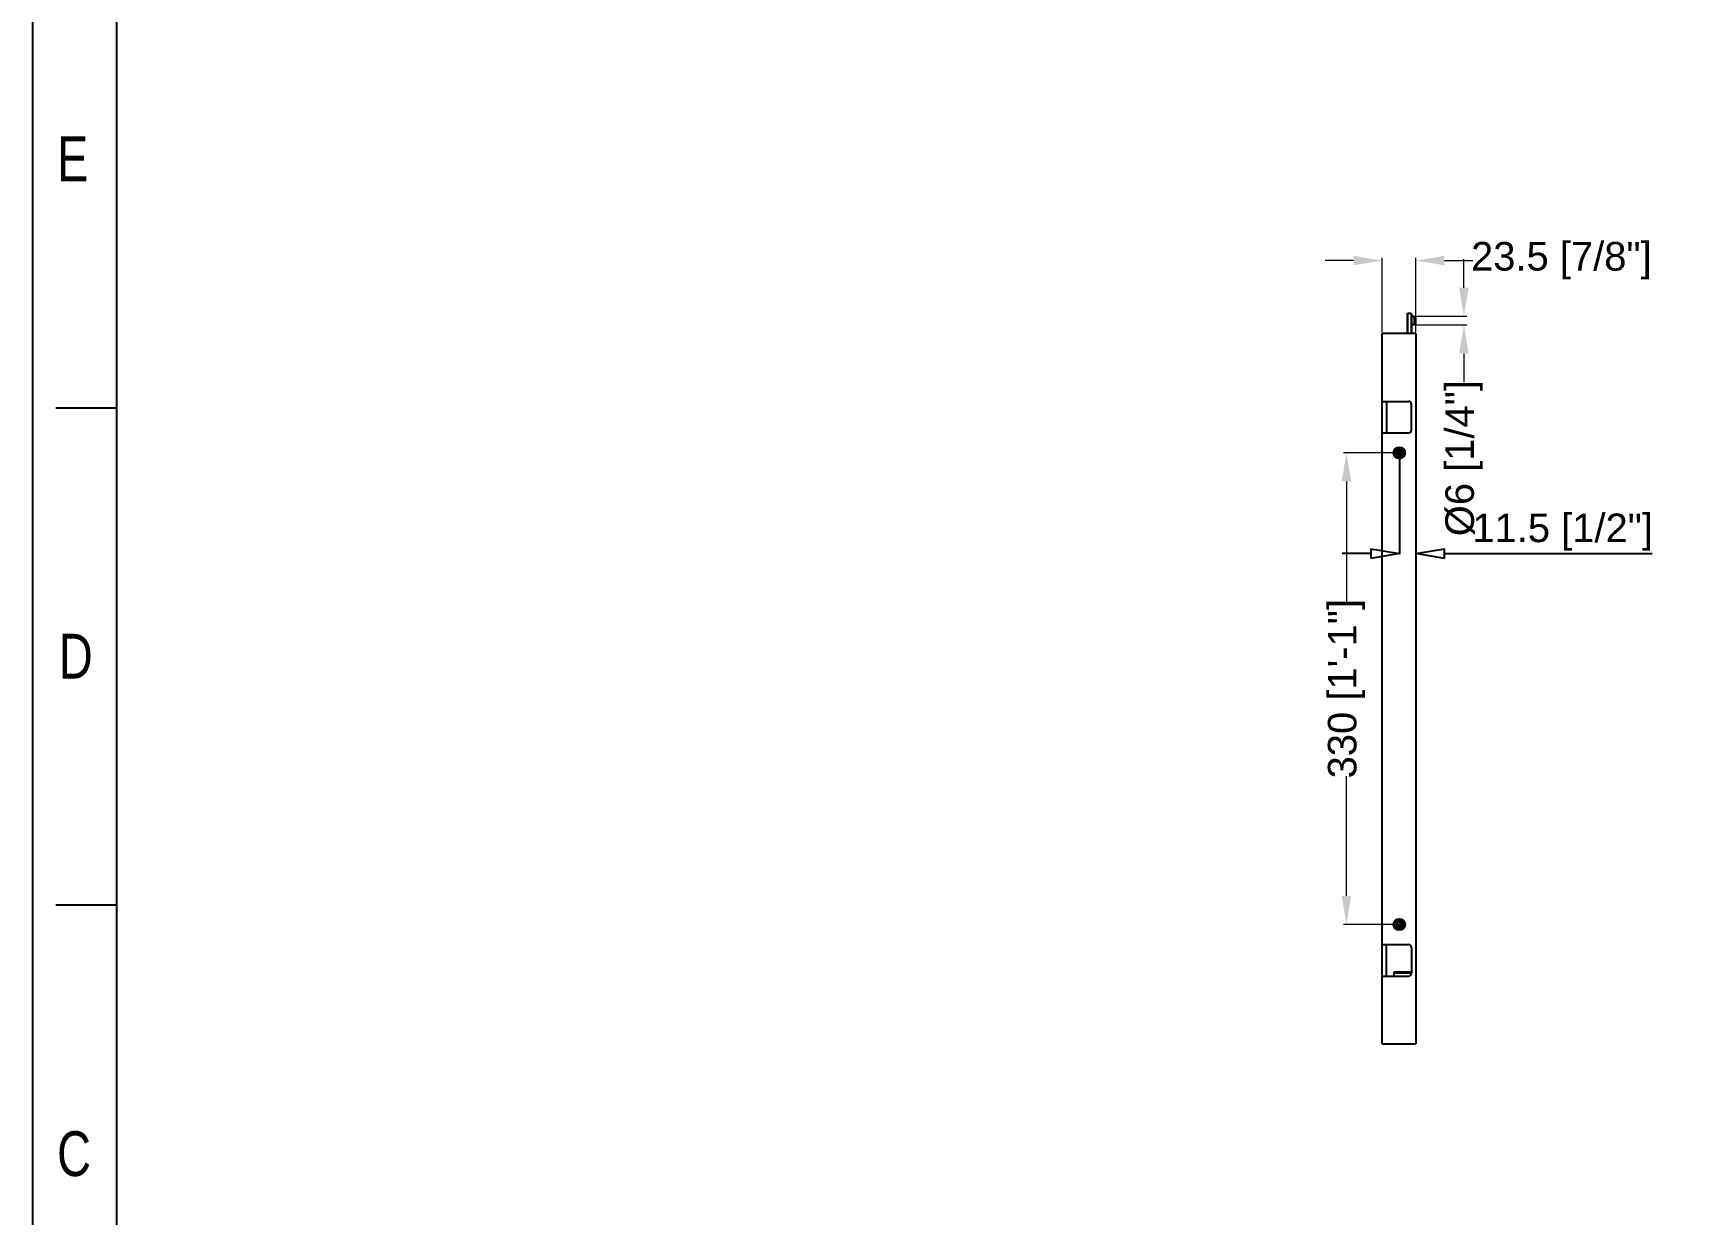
# Model space of a CAD drawing. Header units: millimetres. Extents: x -3132 to 28633, y 682 to 5849.
# Drawn here: x 8994 to 10145, y 1508 to 2335 of the extents above; entities that cross this region are included whole.
import ezdxf

# ---------------------------------------------------------------- set-up
doc = ezdxf.new("R2010")
doc.units = ezdxf.units.MM
doc.linetypes.add('CENTER', pattern=[50.8, 31.75, -6.35, 6.35, -6.35])
doc.layers.add('02___PRT_ALL_AXES', color=7, linetype='Continuous')
doc.layers.add('标准', color=3, linetype='Continuous')
doc.layers.add('screw', color=33, linetype='Continuous', lineweight=13)
doc.styles.add('CKSTANDARD', font='arial.ttf')
doc.styles.add('Roamns', font='romans.shx')
doc.styles.get("Standard").update_dxf_attribs({"font": 'arial.ttf'})
doc.styles.add('TXT', font='romans.shx', dxfattribs={"bigfont": 'gbcbig.shx'})
doc.dimstyles.new('1.2', dxfattribs={"dimscale": 10, "dimtxt": 2, "dimasz": 2, "dimexe": 0.2, "dimexo": 0.1, "dimgap": 0, "dimtad": 0, "dimzin": 9, "dimdsep": 46, "dimtxsty": 'Standard', "dimcen": 0, "dimclrd": 3, "dimclre": 3, "dimclrt": 3, "dimazin": 1, "dimtp": 0.01, "dimtm": 0.01, "dimtfac": 1, "dimtofl": 0, "dimtmove": 0, "dimatfit": 3, "dimfxl": 1, "dimtolj": 1, "dimtzin": 4, "dimlwd": 13, "dimlwe": 13, "dimarcsym": 0})
doc.dimstyles.new('ISO_25-10', dxfattribs={"dimtxt": 20, "dimasz": 20, "dimexe": 0.3, "dimexo": 0.3, "dimgap": 2, "dimtad": 1, "dimrnd": 0.0001, "dimdsep": 46, "dimtxsty": 'Standard', "dimblk": 'CLOSEDBLANK', "dimcen": 0.1, "dimclrd": 256, "dimclre": 256, "dimclrt": 256, "dimadec": 0, "dimazin": 2, "dimtm": 1e-09, "dimtfac": 1, "dimtofl": 0, "dimtmove": 0, "dimatfit": 3, "dimldrblk": 'CLOSEDBLANK', "dimfxl": 1, "dimtolj": 1, "dimarcsym": 0})

# ---------------------------------------------------------------- blocks, each defined once
blk = doc.blocks.new('standard template')
for p, q in [((456, 17790), (54, 17790)), ((456, 14517), (54, 14517))]:
    blk.add_line(p, q)
blk.add_lwpolyline([(37963, 4700), (-97, 4700), (-97, 30879), (37963, 30879)], close=True)
at = {"color": 7}
blk.add_lwpolyline([(456, 6674), (456, 5964), (456, 5254), (456, 30226), (37409, 30226), (37409, 5254)], dxfattribs=at)
at = {"style": 'CKSTANDARD', "width": 0.75}
for s, p in [('E', (62, 19285)), ('D', (74, 16009)), ('C', (62, 12732))]:
    blk.add_text(s, height=295, dxfattribs=at).set_placement(p)
at = {"style": 'Roamns'}
for tag, p in [('PAGE_NAME', (27466, 7594)), ('PROJECT_NAME', (27466, 6884)), ('DRAWN_NAME', (27466, 6174)), ('VERSION', (34241, 6174)), ('SELECT_DATA', (27466, 5464)), ('PAGE_NUMBER', (34241, 5464))]:
    blk.add_attdef(tag, p, '', height=285, dxfattribs=at)
blk = doc.blocks.new('*D69')
at = {"color": 3, "linetype": 'Continuous', "lineweight": 13, "transparency": 16777216}
for p, q in [((9918.7, 2175.5), (9898.7, 2175.5)), ((9938.7, 2125.5), (9938.7, 2177.5)), ((9962.2, 2125.5), (9962.2, 2177.5)), ((9982.2, 2175.5), (10002.2, 2175.5))]:
    blk.add_line(p, q, dxfattribs=at)
at = {"color": 3, "transparency": 16777216}
for points in [[(9918.7, 2178.8), (9918.7, 2172.2), (9938.7, 2175.5)], [(9982.2, 2178.8), (9982.2, 2172.2), (9962.2, 2175.5)]]:
    blk.add_solid(points, dxfattribs=at)
at = {"layer": 'Defpoints', "color": 0, "transparency": 16777216}
for p in [(9962.2, 2175.5), (9938.7, 2124.5), (9962.2, 2124.5)]:
    blk.add_point(p, dxfattribs=at)
at = {"color": 3, "transparency": 16777216, "insert": (10064.1, 2175.5), "char_height": 20, "attachment_point": 5}
blk.add_mtext('\\A1;23.5 [7/8"]', dxfattribs=at)
blk = doc.blocks.new('*D72')
at = {"color": 3, "linetype": 'Continuous', "lineweight": 13, "transparency": 16777216}
for p, q in [((9953, 2041), (9911.7, 2041)), ((9913.7, 2021), (9913.7, 1937.2)), ((9913.7, 1731), (9913.7, 1814.7)), ((9949.7, 1711), (9911.7, 1711))]:
    blk.add_line(p, q, dxfattribs=at)
at = {"color": 3, "transparency": 16777216}
for points in [[(9910.3, 2021), (9917, 2021), (9913.7, 2041)], [(9910.3, 1731), (9917, 1731), (9913.7, 1711)]]:
    blk.add_solid(points, dxfattribs=at)
at = {"layer": 'Defpoints', "color": 0, "transparency": 16777216}
for p in [(9954, 2041), (9913.7, 1711), (9950.7, 1711)]:
    blk.add_point(p, dxfattribs=at)
at = {"color": 3, "transparency": 16777216, "insert": (9913.7, 1876), "char_height": 20, "attachment_point": 5, "rotation": 90}
blk.add_mtext('\\A1;330 [1\'-1"]', dxfattribs=at)
blk = doc.blocks.new('screw_m4_l')
at = {"layer": 'screw', "color": 1, "linetype": 'CENTER', "ltscale": 0.008797}
for p, q in [((-2.2, 0), (2.2, 0)), ((0, -2.2), (0, 2.2))]:
    blk.add_line(p, q, dxfattribs=at)
at = {"layer": 'screw', "color": 33}
blk.add_circle((0, 0), 1.65, dxfattribs=at)
at = {"layer": 'screw', "color": 2, "linetype": 'CENTER'}
blk.add_arc((0, 0), 2, 270, 180, dxfattribs=at)
at = {"layer": 'screw', "color": 6, "style": 'TXT'}
blk.add_text('M4', height=0.8, dxfattribs=at).set_placement((-0.68, -1))
blk = doc.blocks.new('*D75')
at = {"color": 3, "linetype": 'Continuous', "lineweight": 13, "transparency": 16777216}
for p, q in [((9995.9, 2156.5), (9995.9, 2176.5)), ((9962.2, 2136.5), (9997.9, 2136.5)), ((9962.2, 2130.5), (9997.9, 2130.5)), ((9995.9, 2110.5), (9995.9, 2090.5))]:
    blk.add_line(p, q, dxfattribs=at)
at = {"color": 3, "transparency": 16777216}
for points in [[(9992.5, 2156.5), (9999.2, 2156.5), (9995.9, 2136.5)], [(9992.5, 2110.5), (9999.2, 2110.5), (9995.9, 2130.5)]]:
    blk.add_solid(points, dxfattribs=at)
at = {"layer": 'Defpoints', "color": 0, "transparency": 16777216}
for p in [(9961.2, 2136.5), (9961.2, 2130.5), (9995.9, 2130.5)]:
    blk.add_point(p, dxfattribs=at)
at = {"color": 3, "transparency": 16777216, "insert": (9995.9, 2037.3), "char_height": 20, "attachment_point": 5, "rotation": 90}
blk.add_mtext('\\A1;%%c6 [1/4"]', dxfattribs=at)
blk = doc.blocks.new('_ClosedBlank')
at = {"color": 0, "linetype": 'ByBlock', "lineweight": -2}
for p, q in [((-1, 0.167), (0, 0)), ((-1, 0.167), (-1, -0.167)), ((0, 0), (-1, -0.167))]:
    blk.add_line(p, q, dxfattribs=at)
blk = doc.blocks.new('*D77')
at = {"layer": 'Defpoints', "color": 0, "transparency": 16777216}
for p in [(9950.7, 2041), (9962.2, 2041), (9962.2, 1970.5)]:
    blk.add_point(p, dxfattribs=at)
at = {"layer": '标准', "lineweight": -2, "transparency": 16777216}
for p, q in [((9950.7, 2040.7), (9950.7, 1970.2)), ((9962.2, 2040.7), (9962.2, 1970.2)), ((9930.7, 1970.5), (9910.7, 1970.5)), ((9982.2, 1970.5), (10127.7, 1970.5))]:
    blk.add_line(p, q, dxfattribs=at)
at = {"layer": '标准', "lineweight": -2, "transparency": 16777216, "xscale": 20, "yscale": 20, "zscale": 20}
blk.add_blockref('_ClosedBlank', (9950.7, 1970.5), dxfattribs=at)
at = {"layer": '标准', "lineweight": -2, "transparency": 16777216, "xscale": 20, "yscale": 20, "zscale": 20, "rotation": 180}
blk.add_blockref('_ClosedBlank', (9962.2, 1970.5), dxfattribs=at)
at = {"layer": '标准', "transparency": 16777216, "insert": (10065, 1985.5), "char_height": 20, "attachment_point": 5}
blk.add_mtext('\\A1;11.5 [1/2"]', dxfattribs=at)

msp = doc.modelspace()

# ---------------------------------------------------------------- linework, layer by layer
at = {"color": 7, "linetype": 'Continuous'}
for p, q in [((9956.175, 2138.158), (9956.475, 2138.458)), ((9956.175, 2138.158), (9956.175, 2124.458)), ((9956.475, 2138.458), (9956.475, 2124.458)), ((9958.875, 2138.458), (9956.475, 2138.458)), ((9958.875, 2138.458), (9958.875, 2124.458)), ((9958.875, 2138.458), (9959.175, 2138.158)), ((9959.175, 2138.158), (9959.175, 2124.458)), ((9961.175, 2136.458), (9959.175, 2136.458)), ((9961.175, 2130.458), (9959.175, 2130.458)), ((9961.175, 2136.458), (9961.175, 2130.458)), ((9961.175, 2136.458), (9961.975, 2135.658)), ((9961.175, 2130.458), (9961.975, 2131.258)), ((9961.975, 2135.658), (9961.975, 2131.258)), ((9938.675, 1627.458), (9938.675, 2124.458)), ((9962.175, 2124.458), (9938.675, 2124.458)), ((9962.175, 2124.458), (9962.175, 1627.458)), ((9938.675, 2076.958), (9957.175, 2076.958)), ((9941.675, 2076.958), (9941.675, 2054.958)), ((9959.175, 2056.958), (9959.175, 2074.958)), ((9938.675, 2054.958), (9957.175, 2054.958)), ((9938.675, 1696.958), (9957.175, 1696.958)), ((9941.675, 1674.958), (9941.675, 1696.958)), ((9959.175, 1694.958), (9959.175, 1676.958)), ((9938.675, 1674.958), (9957.175, 1674.958)), ((9947.175, 1677.947), (9958.175, 1677.947)), ((9947.175, 1674.958), (9947.175, 1677.947)), ((9947.175, 1677.143), (9958.175, 1677.143)), ((9958.548, 1677.106), (9958.175, 1677.143)), ((9938.675, 1627.458), (9962.175, 1627.458))]:
    msp.add_line(p, q, dxfattribs=at)
for points in [[(9958.175, 1677.947), (9958.556, 1677.951), (9958.882, 1677.957), (9958.975, 1677.957)], [(9959.124, 1676.701), (9959.096, 1676.796), (9958.876, 1676.989), (9958.548, 1677.106)]]:
    msp.add_lwpolyline(points, dxfattribs=at)
for centre, radius in [((9950.675, 2040.958), 4), ((9950.675, 2040.958), 2.5), ((9950.675, 2040.958), 1.65), ((9950.675, 1710.958), 4), ((9950.675, 1710.958), 2.5), ((9950.675, 1710.958), 1.65)]:
    msp.add_circle(centre, radius, dxfattribs=at)
for centre, start, end in [((9957.175, 2074.958), 0, 90), ((9957.175, 2056.958), 270, 0), ((9957.175, 1694.958), 0, 90), ((9957.175, 1676.958), 270, 0)]:
    msp.add_arc(centre, 2, start, end, dxfattribs=at)
at = {"layer": '02___PRT_ALL_AXES', "color": 7, "linetype": 'Continuous'}
for centre in [(9950.675, 2040.958), (9950.675, 1710.958)]:
    msp.add_circle(centre, 3.55, dxfattribs=at)

# ---------------------------------------------------------------- block references
at = {"lineweight": -3, "transparency": 33554595, "xscale": 0.1062003192476745, "yscale": 0.1062003192476745, "zscale": 0.1062003192476745}
msp.add_blockref('standard template', (9004.744, 182.912), dxfattribs=at)
at = {"layer": 'screw'}
for p in [(9950.675, 2040.958), (9950.675, 1710.958)]:
    msp.add_blockref('screw_m4_l', p, dxfattribs=at)

# ---------------------------------------------------------------- dimensions: what is measured, and where the dimension line sits
dim = msp.add_linear_dim(base=(9962.175, 2175.498), p1=(9938.675, 2124.458), p2=(9962.175, 2124.458), dimstyle='1.2')
dim.commit()
dim.dimension.update_dxf_attribs({"geometry": '*D69', "text_midpoint": (10064.072, 2175.498)})
dim = msp.add_linear_dim(base=(9995.883, 2130.458), p1=(9961.175, 2136.458), p2=(9961.175, 2130.458), angle=90, text='%%c<>', dimstyle='1.2')
dim.commit()
dim.dimension.update_dxf_attribs({"geometry": '*D75', "text_midpoint": (9995.883, 2037.272)})
dim = msp.add_linear_dim(base=(9913.66, 1710.958), p1=(9953.975, 2040.958), p2=(9950.675, 1710.958), angle=90, dimstyle='1.2')
dim.commit()
dim.dimension.update_dxf_attribs({"geometry": '*D72', "text_midpoint": (9913.66, 1875.958)})
at = {"layer": '标准'}
dim = msp.add_linear_dim(base=(9962.175, 1970.544), p1=(9950.675, 2040.958), p2=(9962.175, 2040.958), dimstyle='ISO_25-10', override={"dimtp": 0.1, "dimtm": 0.1}, dxfattribs=at)
dim.commit()
dim.dimension.update_dxf_attribs({"geometry": '*D77', "text_midpoint": (10064.96, 1970.544), "dimtype": 160})

doc.saveas('drawing.dxf')
